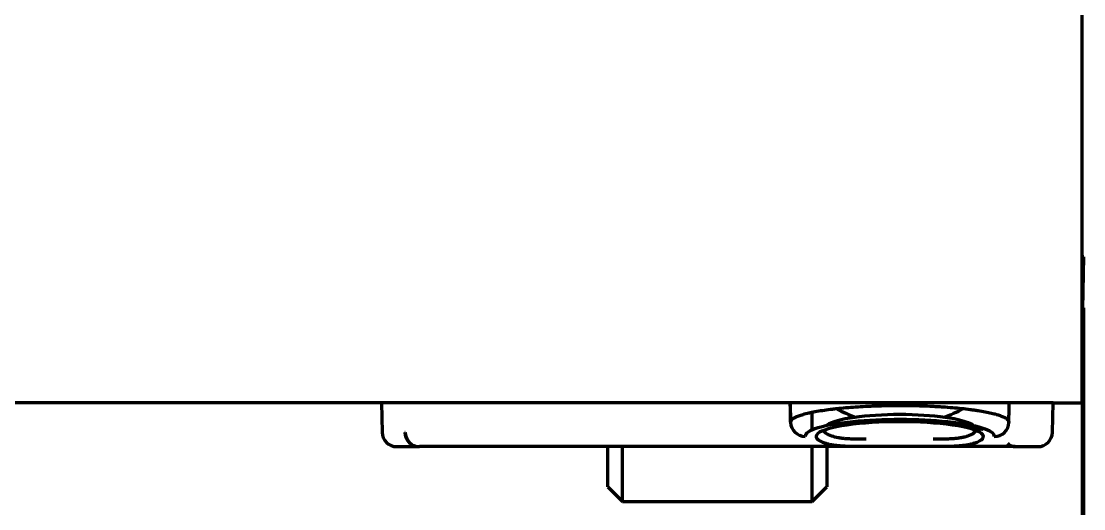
# Model space of a CAD drawing. Header units: inches. Extents: x -2983 to 7024, y 422 to 5529.
# Drawn here: x 3544.1 to 3616.9, y 2280.6 to 2314 of the extents above; entities that cross this region are included whole.
import ezdxf

# ---------------------------------------------------------------- set-up
doc = ezdxf.new("R2010")
doc.units = ezdxf.units.IN

msp = doc.modelspace()

# ---------------------------------------------------------------- linework, layer by layer
at = {"linetype": 'Continuous', "lineweight": 70}
for p, q in [((3616.784, 2287.892), (3616.784, 3935.892)), ((3616.889, 2297.892), (3616.784, 2297.892)), ((3616.868, 2296.72), (3616.889, 2297.892)), ((3616.784, 2291.892), (3616.868, 2296.72)), ((3616.828, 2294.392), (3616.87, 2294.392)), ((3616.87, 2294.392), (3616.87, 2292.392)), ((3616.82, 2292.392), (3616.82, 2293.954)), ((3616.82, 2231.392), (3616.82, 2292.392)), ((3616.87, 2292.392), (3616.87, 2231.392)), ((3616.784, 2291.892), (3616.82, 2291.892)), ((3614.784, 2287.892), (3448.784, 2287.892)), ((3568.784, 2287.892), (3568.819, 2285.875)), ((3596.784, 2287.892), (3596.807, 2286.566)), ((3614.749, 2285.875), (3614.784, 2287.892)), ((3614.784, 2287.892), (3616.784, 2287.892)), ((3616.784, 2287.911), (3616.784, 2272.092)), ((3598.284, 2286.033), (3598.284, 2287.219)), ((3569.819, 2284.892), (3571.354, 2284.892)), ((3601.767, 2284.892), (3571.378, 2284.892)), ((3584.284, 2282.142), (3584.284, 2284.892)), ((3585.284, 2281.142), (3585.284, 2284.893)), ((3598.284, 2281.142), (3598.284, 2284.893)), ((3599.284, 2284.891), (3599.284, 2282.142)), ((3606.801, 2284.892), (3601.767, 2284.892)), ((3612.192, 2284.892), (3606.801, 2284.892)), ((3612.192, 2284.892), (3613.749, 2284.892)), ((3584.284, 2282.142), (3585.284, 2281.142)), ((3598.284, 2281.142), (3599.284, 2282.142)), ((3585.284, 2281.142), (3598.284, 2281.142))]:
    msp.add_line(p, q, dxfattribs=at)
for centre, radius, start, end in [((3604.284, 2295.475), 9.083, 241.39794, 250.68721), ((3604.284, 2295.475), 9.083, 289.31279, 298.60206), ((3569.819, 2285.892), 1, 181, 270), ((3613.749, 2285.892), 1, 270, 359)]:
    msp.add_arc(centre, radius, start, end, dxfattribs=at)
for centre, major_axis, ratio, start_param, end_param in [((3604.284, 2286.076), (5.23, 0), 0.193184, 0.299397, 2.843796), ((3597.807, 2286.581), (-0.999, -0.033), 0.984791, 6.267311, 7.821398), ((3604.284, 2285.603), (6.477, 0), 0.176328, 6.264418, 9.430614), ((3604.284, 2285.584), (5.73, 0), 0.176327, 5.80633, 9.901633), ((3610.76, 2286.566), (0.994, -0.106), 0.98464, 4.816817, 6.373149), ((3571.354, 2285.892), (0, 1), 0.981161, 1.58825, 3.141593), ((3571.378, 2285.892), (0, 1), 0.975126, 1.58866, 3.141593), ((3604.284, 2286.076), (5.23, 0), 0.193184, 3.141537, 3.618448), ((3604.284, 2286.076), (5.23, 0), 0.193184, 5.80633, 6.283241)]:
    msp.add_ellipse(centre, major_axis=major_axis, ratio=ratio, start_param=start_param, end_param=end_param, dxfattribs=at)
for points in [[(3596.807, 2286.563), (3596.8, 2287.006), (3596.792, 2287.449), (3596.784, 2287.892)], [(3570.373, 2285.875), (3570.382, 2285.874), (3570.392, 2285.874), (3570.403, 2285.874)], [(3611.675, 2285.12), (3611.766, 2285.044), (3611.943, 2284.93), (3612.111, 2284.892), (3612.192, 2284.892)]]:
    msp.add_open_spline(points, degree=3, dxfattribs=at)
for points, knots in [([(3611.76, 2286.548), (3611.763, 2286.737), (3611.766, 2286.926), (3611.77, 2287.15), (3611.771, 2287.185), (3611.776, 2287.444), (3611.779, 2287.668), (3611.783, 2287.892)], [0, 0, 0, 0, 0.421536, 0.421536, 0.500004, 0.500004, 1, 1, 1, 1]), ([(3596.807, 2286.563), (3596.806, 2286.601), (3596.817, 2286.639), (3596.863, 2286.713), (3596.897, 2286.75), (3596.968, 2286.805), (3596.994, 2286.824), (3597.038, 2286.851), (3597.054, 2286.86), (3597.086, 2286.879), (3597.103, 2286.888), (3597.191, 2286.933), (3597.273, 2286.968), (3597.459, 2287.037), (3597.562, 2287.071), (3597.791, 2287.137), (3597.917, 2287.169), (3598.088, 2287.209), (3598.123, 2287.217), (3598.194, 2287.232), (3598.302, 2287.255), (3598.416, 2287.277), (3598.649, 2287.321), (3598.977, 2287.377), (3599.341, 2287.427), (3599.626, 2287.463), (3599.724, 2287.475), (3599.874, 2287.492), (3599.924, 2287.498), (3600.026, 2287.509), (3600.077, 2287.514), (3600.334, 2287.54), (3600.758, 2287.579), (3601.203, 2287.611), (3601.659, 2287.64), (3601.892, 2287.653), (3602.191, 2287.666), (3602.251, 2287.669), (3602.372, 2287.674), (3602.552, 2287.681), (3602.734, 2287.687), (3603.097, 2287.698), (3603.342, 2287.703), (3603.833, 2287.71), (3604.08, 2287.712), (3604.391, 2287.712), (3604.453, 2287.712), (3604.578, 2287.711), (3604.64, 2287.711), (3604.827, 2287.709), (3604.951, 2287.708), (3605.321, 2287.702), (3605.81, 2287.69), (3606.287, 2287.671), (3606.641, 2287.654), (3606.759, 2287.648), (3606.934, 2287.638), (3606.992, 2287.634), (3607.108, 2287.627), (3607.165, 2287.624), (3607.451, 2287.605), (3607.674, 2287.588), (3608.105, 2287.552), (3608.314, 2287.532), (3608.72, 2287.49), (3608.917, 2287.467), (3609.154, 2287.436), (3609.201, 2287.43), (3609.294, 2287.417), (3609.432, 2287.398), (3609.564, 2287.379), (3609.821, 2287.338), (3610.144, 2287.282), (3610.431, 2287.221), (3610.631, 2287.173), (3610.696, 2287.157), (3610.789, 2287.133), (3610.819, 2287.124), (3610.878, 2287.108), (3610.907, 2287.1), (3611.048, 2287.058), (3611.149, 2287.024), (3611.328, 2286.954), (3611.407, 2286.919), (3611.507, 2286.865), (3611.538, 2286.847), (3611.58, 2286.819), (3611.593, 2286.81), (3611.618, 2286.792), (3611.63, 2286.782), (3611.685, 2286.736), (3611.749, 2286.661), (3611.764, 2286.586), (3611.76, 2286.548)], [0, 0, 0, 0, 0.03125, 0.03125, 0.0625, 0.0625, 0.078125, 0.078125, 0.085938, 0.085938, 0.09375, 0.09375, 0.125, 0.125, 0.15625, 0.15625, 0.1875, 0.1875, 0.195313, 0.195313, 0.203125, 0.21875, 0.21875, 0.25, 0.28125, 0.28125, 0.296875, 0.296875, 0.304688, 0.304688, 0.3125, 0.3125, 0.34375, 0.375, 0.375, 0.40625, 0.40625, 0.414063, 0.414063, 0.421875, 0.4375, 0.4375, 0.46875, 0.46875, 0.5, 0.5, 0.507813, 0.507813, 0.515625, 0.515625, 0.53125, 0.53125, 0.5625, 0.59375, 0.59375, 0.609375, 0.609375, 0.617188, 0.617188, 0.625, 0.625, 0.65625, 0.65625, 0.6875, 0.6875, 0.71875, 0.71875, 0.726563, 0.726563, 0.734375, 0.75, 0.75, 0.78125, 0.8125, 0.8125, 0.828125, 0.828125, 0.835938, 0.835938, 0.84375, 0.84375, 0.875, 0.875, 0.90625, 0.90625, 0.921875, 0.921875, 0.929688, 0.929688, 0.9375, 0.9375, 0.96875, 1, 1, 1, 1]), ([(3604.055, 2286.725), (3604.808, 2286.73), (3606.255, 2286.699), (3608.179, 2286.518), (3609.418, 2286.276), (3609.918, 2286.098), (3609.994, 2286.043), (3609.993, 2286.044)], [0, 0, 0, 0, 0.253795, 0.521985, 0.754556, 0.923912, 1, 1, 1, 1]), ([(3601.987, 2285.392), (3601.861, 2285.392), (3601.737, 2285.393), (3601.556, 2285.394), (3601.496, 2285.395), (3601.379, 2285.397), (3601.32, 2285.398), (3601.149, 2285.403), (3600.928, 2285.41), (3600.72, 2285.423), (3600.595, 2285.433), (3600.57, 2285.435), (3600.521, 2285.439), (3600.449, 2285.446), (3600.379, 2285.454), (3600.242, 2285.47), (3600.156, 2285.483), (3599.91, 2285.527), (3599.765, 2285.565), (3599.637, 2285.612)], [0, 0, 0, 0, 0.125, 0.125, 0.1875, 0.1875, 0.25, 0.25, 0.375, 0.5, 0.5, 0.53125, 0.53125, 0.5625, 0.625, 0.625, 0.75, 0.75, 1, 1, 1, 1]), ([(3608.931, 2285.612), (3608.899, 2285.6), (3608.866, 2285.589), (3608.797, 2285.568), (3608.761, 2285.558), (3608.651, 2285.529), (3608.496, 2285.495), (3608.235, 2285.457), (3608.044, 2285.438), (3607.918, 2285.428), (3607.893, 2285.427), (3607.842, 2285.423), (3607.764, 2285.418), (3607.685, 2285.414), (3607.525, 2285.406), (3607.304, 2285.399), (3606.954, 2285.393), (3606.708, 2285.392), (3606.581, 2285.392)], [0, 0, 0, 0, 0.0625, 0.0625, 0.125, 0.125, 0.25, 0.375, 0.5, 0.5, 0.53125, 0.53125, 0.5625, 0.625, 0.625, 0.75, 0.875, 1, 1, 1, 1]), ([(3601.767, 2284.892), (3601.628, 2284.892), (3601.491, 2284.893), (3601.291, 2284.894), (3601.226, 2284.895), (3601.096, 2284.897), (3601.032, 2284.899), (3600.843, 2284.903), (3600.6, 2284.911), (3600.373, 2284.924), (3600.236, 2284.935), (3600.209, 2284.937), (3600.156, 2284.941), (3600.076, 2284.948), (3600, 2284.956), (3599.851, 2284.974), (3599.663, 2285), (3599.411, 2285.052), (3599.262, 2285.096), (3599.193, 2285.12)], [0, 0, 0, 0, 0.125, 0.125, 0.1875, 0.1875, 0.25, 0.25, 0.375, 0.5, 0.5, 0.53125, 0.53125, 0.5625, 0.625, 0.625, 0.75, 0.875, 1, 1, 1, 1]), ([(3609.375, 2285.12), (3609.34, 2285.108), (3609.304, 2285.096), (3609.248, 2285.08), (3609.229, 2285.074), (3609.191, 2285.064), (3609.093, 2285.038), (3608.902, 2284.999), (3608.618, 2284.96), (3608.409, 2284.94), (3608.272, 2284.93), (3608.244, 2284.928), (3608.188, 2284.924), (3608.104, 2284.919), (3608.017, 2284.915), (3607.841, 2284.907), (3607.598, 2284.899), (3607.341, 2284.895), (3607.077, 2284.893), (3606.941, 2284.892), (3606.801, 2284.892)], [0, 0, 0, 0, 0.0625, 0.0625, 0.09375, 0.09375, 0.125, 0.25, 0.375, 0.5, 0.5, 0.53125, 0.53125, 0.5625, 0.625, 0.625, 0.75, 0.875, 0.875, 1, 1, 1, 1])]:
    msp.add_open_spline(points, degree=3, knots=knots, dxfattribs=at)

doc.saveas('drawing.dxf')
